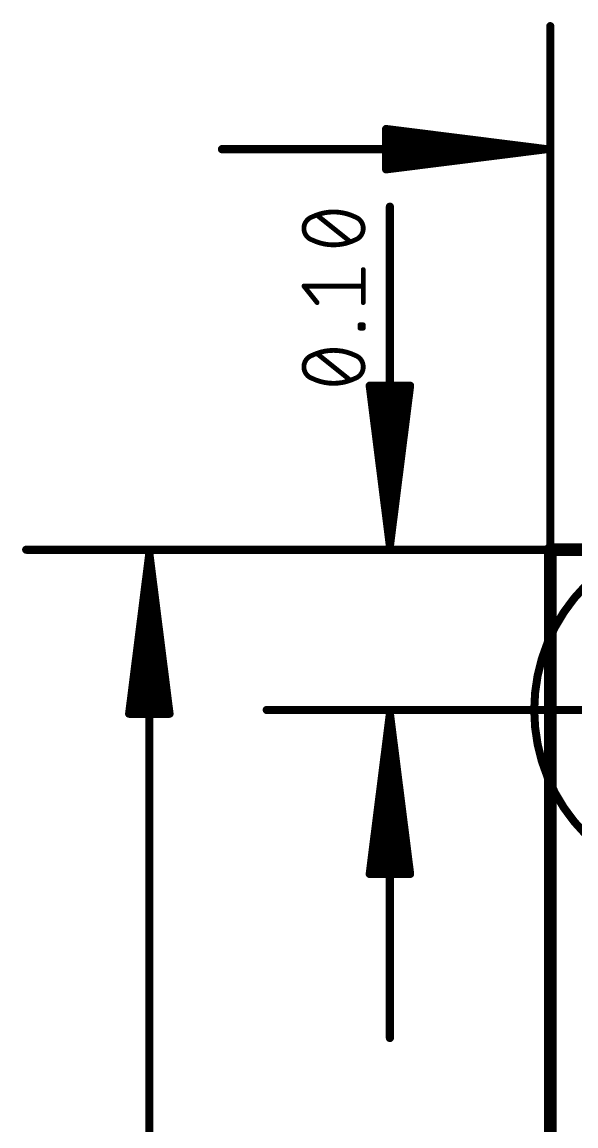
# Model space of a CAD drawing. Extents: x -28.1 to 58.5, y -25.8 to 33.8.
# Drawn here: x -8.37 to 0.41, y 16.27 to 33.77 of the extents above; entities that cross this region are included whole.
import ezdxf

# ---------------------------------------------------------------- set-up
doc = ezdxf.new("R2010")
doc.units = 0
for name, color, linetype in [('1', 12, 'CONTINUOUS'), ('16', 132, 'CONTINUOUS'), ('20', 31, 'CONTINUOUS'), ('39', 12, 'CONTINUOUS'), ('47', 253, 'CONTINUOUS')]:
    doc.layers.add(name, color=color, linetype=linetype)

msp = doc.modelspace()

# ---------------------------------------------------------------- linework, layer by layer
at = {"layer": '1', "const_width": 0.2032}
for points in [[(0, 25.4), (25.4, 25.4)], [(0, 0), (0, 25.4)]]:
    msp.add_lwpolyline(points, dxfattribs=at)
at = {"layer": '1', "const_width": 0.1016}
for points in [[(0, 25.4508, 1), (0, 25.3492)], [(0.0508, 25.4, 1), (-0.0508, 25.4)]]:
    msp.add_lwpolyline(points, format="xyb", dxfattribs=at)
at = {"layer": '16', "const_width": 0.2032}
for points in [[(25.4, 25.4), (0, 25.4)], [(0, 25.4), (0, 0)]]:
    msp.add_lwpolyline(points, dxfattribs=at)
at = {"layer": '16', "const_width": 0.1016}
for points in [[(0, 25.4508, 1), (0, 25.3492)], [(0.0508, 25.4, 1), (-0.0508, 25.4)]]:
    msp.add_lwpolyline(points, format="xyb", dxfattribs=at)
at = {"layer": '20', "const_width": 0.2032}
for points in [[(25.4, 25.4), (0, 25.4)], [(0, 25.4), (0, 0)]]:
    msp.add_lwpolyline(points, dxfattribs=at)
at = {"layer": '20', "const_width": 0.1016}
for points in [[(0, 25.4508, 1), (0, 25.3492)], [(0.0508, 25.4, 1), (-0.0508, 25.4)]]:
    msp.add_lwpolyline(points, format="xyb", dxfattribs=at)
at = {"layer": '39', "const_width": 0.127}
msp.add_lwpolyline([(2.54, 20.066, 1), (2.54, 25.654, 1), (2.54, 20.066)], format="xyb", dxfattribs=at)
at = {"layer": '47'}
for points, const_width in [([(0, 22.86), (0, 33.7)], 0.13), ([(-0.065, 31.75), (-2.6, 32.0692)], 0.13), ([(-2.6, 32.0692), (-2.6, 31.4308)], 0.13), ([(-0.065, 31.75), (-2.6, 32.01)], 0.13), ([(-0.065, 31.75), (-2.6, 31.88)], 0.13), ([(-0.065, 31.75), (-5.2, 31.75)], 0.13), ([(-2.6, 31.4308), (-0.065, 31.75)], 0.13), ([(-2.6, 31.62), (-0.065, 31.75)], 0.13), ([(-2.6, 31.49), (-0.065, 31.75)], 0.13), ([(-2.54, 25.465), (-2.54, 30.8384)], 0.13), ([(-3.1709, 30.2849), (-3.6931, 30.7026)], 0.0762), ([(-2.9621, 29.3183), (-2.9621, 29.8404)], 0.0762), ([(-3.6931, 29.3183), (-3.9019, 29.5793)], 0.0762), ([(-3.9019, 29.5793), (-2.9621, 29.5793)], 0.0762), ([(-3.0143, 28.9131), (-3.0143, 28.9653)], 0.0762), ([(-3.0143, 28.9653), (-2.9621, 28.9653)], 0.0762), ([(-2.9621, 28.9131), (-3.0143, 28.9131)], 0.0762), ([(-2.9621, 28.9653), (-2.9621, 28.9131)], 0.0762), ([(-3.1709, 28.0903), (-3.6931, 28.508)], 0.0762), ([(-2.54, 25.465), (-2.8592, 28)], 0.13), ([(-2.8592, 28), (-2.2208, 28)], 0.13), ([(-2.54, 25.465), (-2.8, 28)], 0.13), ([(-2.54, 25.465), (-2.67, 28)], 0.13), ([(-2.2208, 28), (-2.54, 25.465)], 0.13), ([(-2.41, 28), (-2.54, 25.465)], 0.13), ([(-2.28, 28), (-2.54, 25.465)], 0.13), ([(0, 25.4), (-8.3, 25.4)], 0.13), ([(-6.35, 25.335), (-6.6692, 22.8)], 0.13), ([(-6.35, 25.335), (-6.61, 22.8)], 0.13), ([(-6.35, 25.335), (-6.48, 22.8)], 0.13), ([(-6.35, 0.065), (-6.35, 25.335)], 0.13), ([(-6.0308, 22.8), (-6.35, 25.335)], 0.13), ([(-6.22, 22.8), (-6.35, 25.335)], 0.13), ([(-6.09, 22.8), (-6.35, 25.335)], 0.13), ([(2.54, 25.4), (-4.49, 25.4)], 0.13), ([(2.54, 22.86), (-4.49, 22.86)], 0.13), ([(-6.6692, 22.8), (-6.0308, 22.8)], 0.13), ([(-2.54, 22.795), (-2.8592, 20.26)], 0.13), ([(-2.54, 22.795), (-2.8, 20.26)], 0.13), ([(-2.54, 22.795), (-2.67, 20.26)], 0.13), ([(-2.54, 22.795), (-2.54, 17.66)], 0.13), ([(-2.2208, 20.26), (-2.54, 22.795)], 0.13), ([(-2.41, 20.26), (-2.54, 22.795)], 0.13), ([(-2.28, 20.26), (-2.54, 22.795)], 0.13), ([(-2.8592, 20.26), (-2.2208, 20.26)], 0.13)]:
    msp.add_lwpolyline(points, dxfattribs=dict(at, const_width=const_width))
for points, const_width in [([(0.0325, 33.7, 1), (-0.0325, 33.7)], 0.065), ([(-2.5959, 32.1015, 1), (-2.6041, 32.037)], 0.065), ([(-2.5675, 32.0692, 1), (-2.6325, 32.0692)], 0.065), ([(-2.5967, 32.0423, 1), (-2.6033, 31.9777)], 0.065), ([(-2.5983, 31.9125, 1), (-2.6017, 31.8475)], 0.065), ([(-5.2, 31.7825, 1), (-5.2, 31.7175)], 0.065), ([(-2.6017, 31.6525, 1), (-2.5983, 31.5875)], 0.065), ([(-0.0609, 31.7178, 1), (-0.0691, 31.7822)], 0.065), ([(-0.0691, 31.7178, 1), (-0.0609, 31.7822)], 0.065), ([(-0.0617, 31.7177, 1), (-0.0683, 31.7823)], 0.065), ([(-0.0683, 31.7177, 1), (-0.0617, 31.7823)], 0.065), ([(-0.0667, 31.7175, 1), (-0.0633, 31.7825)], 0.065), ([(-0.0633, 31.7175, 1), (-0.0667, 31.7825)], 0.065), ([(-0.065, 31.7175, 1), (-0.065, 31.7825)], 0.065), ([(-2.6033, 31.5223, 1), (-2.5967, 31.4577)], 0.065), ([(-2.6041, 31.463, 1), (-2.5959, 31.3985)], 0.065), ([(-2.6325, 31.4308, 1), (-2.5675, 31.4308)], 0.065), ([(-2.5075, 30.8384, 1), (-2.5725, 30.8384)], 0.065), ([(-3.7714, 30.6764, 0.3205), (-3.9019, 30.4937)], 0.0762), ([(-3.432, 30.7548, 0.1139), (-3.7714, 30.6764)], 0.0762), ([(-3.7797, 30.6936, 1), (-3.763, 30.6593)], 0.0381), ([(-3.7652, 30.6584, 1), (-3.7776, 30.6945)], 0.0381), ([(-3.6812, 30.7174, 1), (-3.705, 30.6877)], 0.0381), ([(-3.0926, 30.6764, 0.1139), (-3.432, 30.7548)], 0.0762), ([(-3.432, 30.7738, 1), (-3.432, 30.7357)], 0.0381), ([(-3.432, 30.7357, 1), (-3.432, 30.7738)], 0.0381), ([(-3.0864, 30.6945, 1), (-3.0988, 30.6584)], 0.0381), ([(-2.9621, 30.4937, 0.3205), (-3.0926, 30.6764)], 0.0762), ([(-3.101, 30.6593, 1), (-3.0843, 30.6936)], 0.0381), ([(-3.9019, 30.4937, 0.3205), (-3.7714, 30.311)], 0.0762), ([(-3.8829, 30.4937, 1), (-3.9209, 30.4937)], 0.0381), ([(-3.9209, 30.4937, 1), (-3.8829, 30.4937)], 0.0381), ([(-3.0926, 30.311, 0.3205), (-2.9621, 30.4937)], 0.0762), ([(-2.9431, 30.4937, 1), (-2.9811, 30.4937)], 0.0381), ([(-2.9811, 30.4937, 1), (-2.9431, 30.4937)], 0.0381), ([(-3.7714, 30.311, 0.1139), (-3.432, 30.2327)], 0.0762), ([(-3.763, 30.3281, 1), (-3.7797, 30.2938)], 0.0381), ([(-3.7776, 30.2929, 1), (-3.7652, 30.329)], 0.0381), ([(-3.432, 30.2327, 0.1139), (-3.0926, 30.311)], 0.0762), ([(-3.1828, 30.27, 1), (-3.159, 30.2997)], 0.0381), ([(-3.0988, 30.329, 1), (-3.0864, 30.2929)], 0.0381), ([(-3.0843, 30.2938, 1), (-3.101, 30.3281)], 0.0381), ([(-3.432, 30.2517, 1), (-3.432, 30.2136)], 0.0381), ([(-3.432, 30.2136, 1), (-3.432, 30.2517)], 0.0381), ([(-2.943, 29.8404, 1), (-2.9811, 29.8404)], 0.0381), ([(-3.9019, 29.5984, 1), (-3.9019, 29.5603)], 0.0381), ([(-3.887, 29.5912, 1), (-3.9168, 29.5674)], 0.0381), ([(-2.9621, 29.5603, 1), (-2.9621, 29.5984)], 0.0381), ([(-3.7079, 29.3064, 1), (-3.6782, 29.3302)], 0.0381), ([(-2.9811, 29.3183, 1), (-2.943, 29.3183)], 0.0381), ([(-3.0143, 28.9844, 1), (-3.0143, 28.9463)], 0.0381), ([(-2.9953, 28.9653, 1), (-3.0334, 28.9653)], 0.0381), ([(-3.0143, 28.9322, 1), (-3.0143, 28.8941)], 0.0381), ([(-3.0334, 28.9131, 1), (-2.9953, 28.9131)], 0.0381), ([(-2.943, 28.9653, 1), (-2.9811, 28.9653)], 0.0381), ([(-2.9811, 28.9131, 1), (-2.943, 28.9131)], 0.0381), ([(-2.9621, 28.9463, 1), (-2.9621, 28.9844)], 0.0381), ([(-2.9621, 28.8941, 1), (-2.9621, 28.9322)], 0.0381), ([(-3.432, 28.5602, 0.1139), (-3.7714, 28.4819)], 0.0762), ([(-3.6812, 28.5229, 1), (-3.705, 28.4931)], 0.0381), ([(-3.0926, 28.4819, 0.1139), (-3.432, 28.5602)], 0.0762), ([(-3.432, 28.5793, 1), (-3.432, 28.5412)], 0.0381), ([(-3.432, 28.5412, 1), (-3.432, 28.5793)], 0.0381), ([(-3.7714, 28.4819, 0.3205), (-3.9019, 28.2992)], 0.0762), ([(-3.7797, 28.499, 1), (-3.763, 28.4648)], 0.0381), ([(-3.7652, 28.4639, 1), (-3.7776, 28.4999)], 0.0381), ([(-2.9621, 28.2992, 0.3205), (-3.0926, 28.4819)], 0.0762), ([(-3.0864, 28.4999, 1), (-3.0988, 28.4639)], 0.0381), ([(-3.101, 28.4648, 1), (-3.0843, 28.499)], 0.0381), ([(-3.9019, 28.2992, 0.3205), (-3.7714, 28.1164)], 0.0762), ([(-3.8829, 28.2992, 1), (-3.9209, 28.2992)], 0.0381), ([(-3.9209, 28.2992, 1), (-3.8829, 28.2992)], 0.0381), ([(-3.0926, 28.1164, 0.3205), (-2.9621, 28.2992)], 0.0762), ([(-2.9431, 28.2992, 1), (-2.9811, 28.2992)], 0.0381), ([(-2.9811, 28.2992, 1), (-2.9431, 28.2992)], 0.0381), ([(-3.7714, 28.1164, 0.1139), (-3.432, 28.0381)], 0.0762), ([(-3.763, 28.1335, 1), (-3.7797, 28.0993)], 0.0381), ([(-3.7776, 28.0984, 1), (-3.7652, 28.1344)], 0.0381), ([(-3.432, 28.0381, 0.1139), (-3.0926, 28.1164)], 0.0762), ([(-3.432, 28.0571, 1), (-3.432, 28.0191)], 0.0381), ([(-3.432, 28.0191, 1), (-3.432, 28.0571)], 0.0381), ([(-3.1828, 28.0754, 1), (-3.159, 28.1052)], 0.0381), ([(-3.0988, 28.1344, 1), (-3.0864, 28.0984)], 0.0381), ([(-3.0843, 28.0993, 1), (-3.101, 28.1335)], 0.0381), ([(-2.827, 28.0041, 1), (-2.8915, 27.9959)], 0.065), ([(-2.8592, 28.0325, 1), (-2.8592, 27.9675)], 0.065), ([(-2.7677, 28.0033, 1), (-2.8323, 27.9967)], 0.065), ([(-2.6375, 28.0017, 1), (-2.7025, 27.9983)], 0.065), ([(-2.3775, 27.9983, 1), (-2.4425, 28.0017)], 0.065), ([(-2.2477, 27.9967, 1), (-2.3123, 28.0033)], 0.065), ([(-2.1885, 27.9959, 1), (-2.253, 28.0041)], 0.065), ([(-2.2208, 27.9675, 1), (-2.2208, 28.0325)], 0.065), ([(-8.3, 25.4325, 1), (-8.3, 25.3675)], 0.065), ([(-6.3175, 25.335, 1), (-6.3825, 25.335)], 0.065), ([(-6.3178, 25.3391, 1), (-6.3822, 25.3309)], 0.065), ([(-6.3175, 25.3333, 1), (-6.3825, 25.3367)], 0.065), ([(-6.3175, 25.3367, 1), (-6.3825, 25.3333)], 0.065), ([(-6.3177, 25.3383, 1), (-6.3823, 25.3317)], 0.065), ([(-6.3177, 25.3317, 1), (-6.3823, 25.3383)], 0.065), ([(-6.3178, 25.3309, 1), (-6.3822, 25.3391)], 0.065), ([(-4.49, 25.4325, 1), (-4.49, 25.3675)], 0.065), ([(-2.5722, 25.4691, 1), (-2.5078, 25.4609)], 0.065), ([(-2.5723, 25.4683, 1), (-2.5077, 25.4617)], 0.065), ([(-2.5725, 25.4633, 1), (-2.5075, 25.4667)], 0.065), ([(-2.5725, 25.4667, 1), (-2.5075, 25.4633)], 0.065), ([(-2.5725, 25.465, 1), (-2.5075, 25.465)], 0.065), ([(-2.5723, 25.4617, 1), (-2.5077, 25.4683)], 0.065), ([(-2.5722, 25.4609, 1), (-2.5078, 25.4691)], 0.065), ([(0, 25.3675, 1), (0, 25.4325)], 0.065), ([(-4.49, 22.8925, 1), (-4.49, 22.8275)], 0.065), ([(-6.7015, 22.8041, 1), (-6.637, 22.7959)], 0.065), ([(-6.6692, 22.8325, 1), (-6.6692, 22.7675)], 0.065), ([(-6.6423, 22.8033, 1), (-6.5777, 22.7967)], 0.065), ([(-6.5125, 22.8017, 1), (-6.4475, 22.7983)], 0.065), ([(-6.2525, 22.7983, 1), (-6.1875, 22.8017)], 0.065), ([(-6.1223, 22.7967, 1), (-6.0577, 22.8033)], 0.065), ([(-6.063, 22.7959, 1), (-5.9985, 22.8041)], 0.065), ([(-6.0308, 22.7675, 1), (-6.0308, 22.8325)], 0.065), ([(-2.5075, 22.795, 1), (-2.5725, 22.795)], 0.065), ([(-2.5078, 22.7991, 1), (-2.5722, 22.7909)], 0.065), ([(-2.5075, 22.7933, 1), (-2.5725, 22.7967)], 0.065), ([(-2.5075, 22.7967, 1), (-2.5725, 22.7933)], 0.065), ([(-2.5077, 22.7983, 1), (-2.5723, 22.7917)], 0.065), ([(-2.5077, 22.7917, 1), (-2.5723, 22.7983)], 0.065), ([(-2.5078, 22.7909, 1), (-2.5722, 22.7991)], 0.065), ([(-0.0325, 22.86, 1), (0.0325, 22.86)], 0.065), ([(-2.8592, 20.2925, 1), (-2.8592, 20.2275)], 0.065), ([(-2.2208, 20.2275, 1), (-2.2208, 20.2925)], 0.065), ([(-2.8915, 20.2641, 1), (-2.827, 20.2559)], 0.065), ([(-2.8323, 20.2633, 1), (-2.7677, 20.2567)], 0.065), ([(-2.7025, 20.2617, 1), (-2.6375, 20.2583)], 0.065), ([(-2.4425, 20.2583, 1), (-2.3775, 20.2617)], 0.065), ([(-2.3123, 20.2567, 1), (-2.2477, 20.2633)], 0.065), ([(-2.253, 20.2559, 1), (-2.1885, 20.2641)], 0.065), ([(-2.5725, 17.66, 1), (-2.5075, 17.66)], 0.065)]:
    msp.add_lwpolyline(points, format="xyb", dxfattribs=dict(at, const_width=const_width))

doc.saveas('drawing.dxf')
